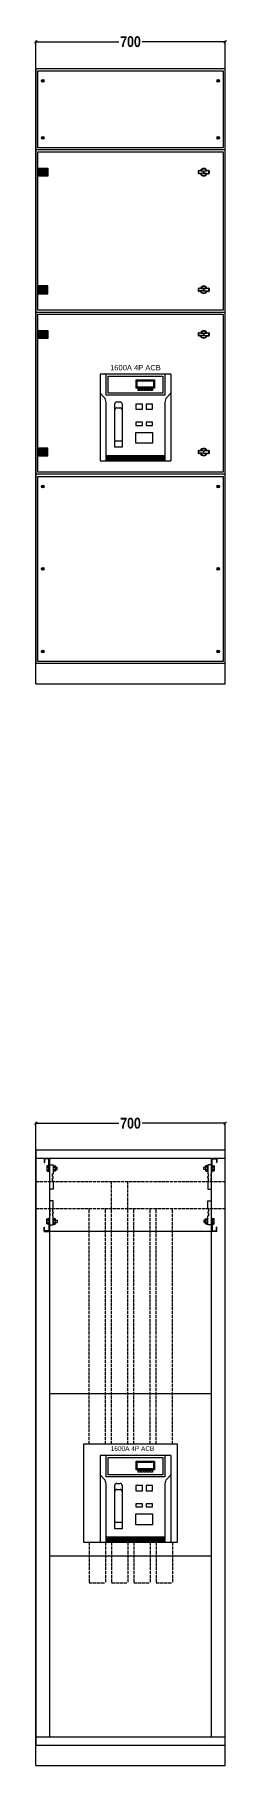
# Model space of a CAD drawing. Header units: millimetres. Extents: x -5 to 705, y -75 to 6326.
import ezdxf

# ---------------------------------------------------------------- set-up
doc = ezdxf.new("R2010")
doc.units = ezdxf.units.MM
doc.header["$MEASUREMENT"] = 0
doc.linetypes.add('ACAD_ISO02W100', pattern=[15, 12, -3])
doc.styles.add('ANB', font='ARIALNB.TTF')
doc.styles.get("Standard").update_dxf_attribs({"font": 'arial.ttf'})
doc.dimstyles.new('ARULLAIYA', dxfattribs={"dimtxt": 20, "dimasz": 10, "dimexe": 3, "dimexo": 2, "dimgap": 7, "dimtad": 0, "dimdec": 0, "dimzin": 0, "dimdsep": 46, "dimtxsty": 'ANB', "dimblk": 'OBLIQUE', "dimcen": 0.09, "dimadec": 0, "dimazin": 0, "dimtfac": 1, "dimtdec": 0, "dimtofl": 0, "dimtmove": 0, "dimatfit": 3, "dimldrblk": 'OBLIQUE', "dimfxl": 1, "dimtolj": 1, "dimtzin": 0, "dimarcsym": 1})
pattern_1 = [(45, (-8243.62154, 2414.87764), (-0.0883883476, 0.0883883476), [])]
pattern_2 = [(45, (-8240.37711, 2412.37764), (-0.0883883476, 0.0883883476), [])]
pattern_3 = [(45, (-8243.62154, 1814.87764), (-0.0883883476, 0.0883883476), [])]
pattern_4 = [(45, (-8240.37711, 1812.37764), (-0.0883883476, 0.0883883476), [])]

# ---------------------------------------------------------------- blocks, each defined once
blk = doc.blocks.new('_Oblique')
at = {"color": 0, "linetype": 'ByBlock', "lineweight": -2}
blk.add_line((-0.5, -0.5), (0.5, 0.5), dxfattribs=at)
blk = doc.blocks.new('*D1')
at = {"color": 0, "lineweight": -2, "transparency": 16777216}
for p, q in [((0, 2202), (0, 2303)), ((0, 2300), (306.9, 2300)), ((700, 2300), (393.1, 2300)), ((700, 2202), (700, 2303))]:
    blk.add_line(p, q, dxfattribs=at)
at = {"layer": 'Defpoints', "color": 0, "transparency": 16777216}
for p in [(700, 2300), (0, 2200), (700, 2200)]:
    blk.add_point(p, dxfattribs=at)
at = {"color": 0, "lineweight": -2, "transparency": 16777216, "xscale": 10, "yscale": 10, "zscale": 10, "rotation": 180}
blk.add_blockref('_Oblique', (0, 2300), dxfattribs=at)
at = {"color": 0, "lineweight": -2, "transparency": 16777216, "xscale": 10, "yscale": 10, "zscale": 10}
blk.add_blockref('_Oblique', (700, 2300), dxfattribs=at)
at = {"color": 0, "transparency": 16777216, "insert": (350, 2300), "char_height": 40, "attachment_point": 5, "style": 'ANB'}
blk.add_mtext('\\A1;700', dxfattribs=at)
blk = doc.blocks.new('*D2')
at = {"color": 0, "lineweight": -2, "transparency": 16777216}
for p, q in [((0, 2202), (0, 2303)), ((0, 2300), (306.9, 2300)), ((700, 2300), (393.1, 2300)), ((700, 2202), (700, 2303))]:
    blk.add_line(p, q, dxfattribs=at)
at = {"layer": 'Defpoints', "color": 0, "transparency": 16777216}
for p in [(700, 2300), (0, 2200), (700, 2200)]:
    blk.add_point(p, dxfattribs=at)
at = {"color": 0, "lineweight": -2, "transparency": 16777216, "xscale": 10, "yscale": 10, "zscale": 10, "rotation": 180}
blk.add_blockref('_Oblique', (0, 2300), dxfattribs=at)
at = {"color": 0, "lineweight": -2, "transparency": 16777216, "xscale": 10, "yscale": 10, "zscale": 10}
blk.add_blockref('_Oblique', (700, 2300), dxfattribs=at)
at = {"color": 0, "transparency": 16777216, "insert": (350, 2300), "char_height": 40, "attachment_point": 5, "style": 'ANB'}
blk.add_mtext('\\A1;700', dxfattribs=at)
blk = doc.blocks.new('*D7')
at = {"color": 0, "lineweight": -2, "transparency": 16777216}
for p, q in [((0, 6202), (0, 6303)), ((0, 6300), (306.9, 6300)), ((700, 6300), (393.1, 6300)), ((700, 6202), (700, 6303))]:
    blk.add_line(p, q, dxfattribs=at)
at = {"layer": 'Defpoints', "color": 0, "transparency": 16777216}
for p in [(700, 6300), (0, 6200), (700, 6200)]:
    blk.add_point(p, dxfattribs=at)
at = {"color": 0, "lineweight": -2, "transparency": 16777216, "xscale": 10, "yscale": 10, "zscale": 10, "rotation": 180}
blk.add_blockref('_Oblique', (0, 6300), dxfattribs=at)
at = {"color": 0, "lineweight": -2, "transparency": 16777216, "xscale": 10, "yscale": 10, "zscale": 10}
blk.add_blockref('_Oblique', (700, 6300), dxfattribs=at)
at = {"color": 0, "transparency": 16777216, "insert": (350, 6300), "char_height": 40, "attachment_point": 5, "style": 'ANB'}
blk.add_mtext('\\A1;700', dxfattribs=at)
blk = doc.blocks.new('*D8')
at = {"color": 0, "lineweight": -2, "transparency": 16777216}
for p, q in [((0, 6202), (0, 6303)), ((0, 6300), (306.9, 6300)), ((700, 6300), (393.1, 6300)), ((700, 6202), (700, 6303))]:
    blk.add_line(p, q, dxfattribs=at)
at = {"layer": 'Defpoints', "color": 0, "transparency": 16777216}
for p in [(700, 6300), (0, 6200), (700, 6200)]:
    blk.add_point(p, dxfattribs=at)
at = {"color": 0, "lineweight": -2, "transparency": 16777216, "xscale": 10, "yscale": 10, "zscale": 10, "rotation": 180}
blk.add_blockref('_Oblique', (0, 6300), dxfattribs=at)
at = {"color": 0, "lineweight": -2, "transparency": 16777216, "xscale": 10, "yscale": 10, "zscale": 10}
blk.add_blockref('_Oblique', (700, 6300), dxfattribs=at)
at = {"color": 0, "transparency": 16777216, "insert": (350, 6300), "char_height": 40, "attachment_point": 5, "style": 'ANB'}
blk.add_mtext('\\A1;700', dxfattribs=at)

msp = doc.modelspace()

# ---------------------------------------------------------------- hatches: boundary and pattern name
at = {"transparency": 33554687}
h = msp.add_hatch(dxfattribs=at)
h.set_pattern_fill('ANSI31', color=256, style=0)
h.set_pattern_definition(pattern_1)
h.paths.add_polyline_path([(44.4, 5832.2), (7.5, 5832.2), (7.5, 5826.5), (18.9, 5826.5), (18.9, 5808.5), (7.5, 5808.5), (7.5, 5802.8), (44.4, 5802.8)])
h = msp.add_hatch(dxfattribs=at)
h.set_pattern_fill('ANSI31', color=256, style=0)
h.set_pattern_definition(pattern_2)
h.paths.add_polyline_path([(14.2, 5823.4), (7.5, 5823.4), (7.5, 5811.6), (14.2, 5811.6)])
h = msp.add_hatch(dxfattribs=at)
h.set_pattern_fill('ANSI31', color=256, style=0)
h.set_pattern_definition(pattern_1)
h.paths.add_polyline_path([(44.4, 5367.8), (7.5, 5367.8), (7.5, 5373.5), (18.9, 5373.5), (18.9, 5391.5), (7.5, 5391.5), (7.5, 5397.2), (44.4, 5397.2)])
h = msp.add_hatch(dxfattribs=at)
h.set_pattern_fill('ANSI31', color=256, style=0)
h.set_pattern_definition(pattern_2)
h.paths.add_polyline_path([(14.2, 5376.6), (7.5, 5376.6), (7.5, 5388.4), (14.2, 5388.4)])
h = msp.add_hatch(dxfattribs=at)
h.set_pattern_fill('ANSI31', color=256, style=0)
h.set_pattern_definition(pattern_3)
h.paths.add_polyline_path([(44.4, 5232.2), (7.5, 5232.2), (7.5, 5226.5), (18.9, 5226.5), (18.9, 5208.5), (7.5, 5208.5), (7.5, 5202.8), (44.4, 5202.8)])
h = msp.add_hatch(dxfattribs=at)
h.set_pattern_fill('ANSI31', color=256, style=0)
h.set_pattern_definition(pattern_4)
h.paths.add_polyline_path([(14.2, 5223.4), (7.5, 5223.4), (7.5, 5211.6), (14.2, 5211.6)])
h = msp.add_hatch(dxfattribs=at)
h.set_pattern_fill('ANSI31', color=256, style=0)
h.set_pattern_definition(pattern_3)
h.paths.add_polyline_path([(44.4, 4767.8), (7.5, 4767.8), (7.5, 4773.5), (18.9, 4773.5), (18.9, 4791.5), (7.5, 4791.5), (7.5, 4797.2), (44.4, 4797.2)])
h = msp.add_hatch(dxfattribs=at)
h.set_pattern_fill('ANSI31', color=256, style=0)
h.set_pattern_definition(pattern_4)
h.paths.add_polyline_path([(14.2, 4776.6), (7.5, 4776.6), (7.5, 4788.4), (14.2, 4788.4)])

# ---------------------------------------------------------------- linework, layer by layer
for p, q in [((700, 6200), (0, 6200)), ((0, 6200), (0, 4000)), ((700, 6200), (0, 6200)), ((0, 6200), (0, 4000)), ((0, 3925), (0, 6200)), ((20, 6155.8), (24.5, 6155.8)), ((20, 6154.8), (24.5, 6154.8)), ((24.5, 6160.3), (24.5, 6155.8)), ((24.5, 6154.8), (24.5, 6150.4)), ((25.5, 6160.3), (25.5, 6155.8)), ((25.5, 6155.8), (30, 6155.8)), ((25.5, 6154.8), (30, 6154.8)), ((25.5, 6154.8), (25.5, 6150.4)), ((674.5, 6155.8), (670, 6155.8)), ((674.5, 6154.8), (670, 6154.8)), ((674.5, 6160.3), (674.5, 6155.8)), ((674.5, 6154.8), (674.5, 6150.4)), ((675.5, 6160.3), (675.5, 6155.8)), ((680, 6155.8), (675.5, 6155.8)), ((680, 6154.8), (675.5, 6154.8)), ((675.5, 6154.8), (675.5, 6150.4)), ((700, 3925), (700, 6200)), ((20, 5945.2), (24.5, 5945.2)), ((20, 5944.2), (24.5, 5944.2)), ((24.5, 5945.2), (24.5, 5949.6)), ((24.5, 5939.7), (24.5, 5944.2)), ((25.5, 5945.2), (25.5, 5949.6)), ((25.5, 5945.2), (30, 5945.2)), ((25.5, 5944.2), (30, 5944.2)), ((25.5, 5939.7), (25.5, 5944.2)), ((674.5, 5945.2), (670, 5945.2)), ((674.5, 5944.2), (670, 5944.2)), ((674.5, 5945.2), (674.5, 5949.6)), ((674.5, 5939.7), (674.5, 5944.2)), ((675.5, 5945.2), (675.5, 5949.6)), ((680, 5945.2), (675.5, 5945.2)), ((680, 5944.2), (675.5, 5944.2)), ((675.5, 5939.7), (675.5, 5944.2)), ((499.8, 5070.9), (237.2, 5070.9)), ((237.2, 5070.9), (237.2, 4750)), ((499.8, 5070.9), (499.8, 4750)), ((237.2, 5000.2), (252.6, 4983.8)), ((499.8, 5000.2), (484.4, 4983.8)), ((259.7, 4750), (259.7, 4965.9)), ((291.7, 4800.3), (291.7, 4960.5)), ((299.2, 4968), (311.5, 4968)), ((299.2, 4945.5), (311.5, 4945.5)), ((319, 4960.5), (319, 4800.3)), ((477.3, 4965.9), (477.3, 4750)), ((319, 4822.7), (291.7, 4822.7)), ((237.2, 4750), (499.8, 4750)), ((477.3, 4768.7), (259.7, 4768.7)), ((477.3, 4766.8), (259.7, 4766.8)), ((477.3, 4765), (259.7, 4765)), ((477.3, 4763.1), (259.7, 4763.1)), ((477.3, 4761.2), (259.7, 4761.2)), ((477.3, 4759.4), (259.7, 4759.4)), ((477.3, 4757.5), (259.7, 4757.5)), ((477.3, 4755.6), (259.7, 4755.6)), ((477.3, 4753.7), (259.7, 4753.7)), ((477.3, 4751.9), (259.7, 4751.9)), ((319, 4800.3), (291.7, 4800.3)), ((20, 4655.8), (24.5, 4655.8)), ((20, 4654.8), (24.5, 4654.8)), ((24.5, 4660.3), (24.5, 4655.8)), ((24.5, 4654.8), (24.5, 4650.4)), ((25.5, 4660.3), (25.5, 4655.8)), ((25.5, 4655.8), (30, 4655.8)), ((25.5, 4654.8), (30, 4654.8)), ((25.5, 4654.8), (25.5, 4650.4)), ((674.5, 4655.8), (670, 4655.8)), ((674.5, 4654.8), (670, 4654.8)), ((674.5, 4660.3), (674.5, 4655.8)), ((674.5, 4654.8), (674.5, 4650.4)), ((675.5, 4660.3), (675.5, 4655.8)), ((680, 4655.8), (675.5, 4655.8)), ((680, 4654.8), (675.5, 4654.8)), ((675.5, 4654.8), (675.5, 4650.4)), ((24.5, 4355), (24.5, 4350.5)), ((25.5, 4355), (25.5, 4350.5)), ((674.5, 4355), (674.5, 4350.5)), ((675.5, 4355), (675.5, 4350.5)), ((20, 4350.5), (24.5, 4350.5)), ((20, 4349.5), (24.5, 4349.5)), ((24.5, 4349.5), (24.5, 4345)), ((25.5, 4350.5), (30, 4350.5)), ((25.5, 4349.5), (30, 4349.5)), ((25.5, 4349.5), (25.5, 4345)), ((674.5, 4350.5), (670, 4350.5)), ((674.5, 4349.5), (670, 4349.5)), ((674.5, 4349.5), (674.5, 4345)), ((680, 4350.5), (675.5, 4350.5)), ((680, 4349.5), (675.5, 4349.5)), ((675.5, 4349.5), (675.5, 4345)), ((20, 4045.2), (24.5, 4045.2)), ((20, 4044.2), (24.5, 4044.2)), ((24.5, 4045.2), (24.5, 4049.6)), ((24.5, 4039.7), (24.5, 4044.2)), ((25.5, 4045.2), (25.5, 4049.6)), ((25.5, 4045.2), (30, 4045.2)), ((25.5, 4044.2), (30, 4044.2)), ((25.5, 4039.7), (25.5, 4044.2)), ((674.5, 4045.2), (670, 4045.2)), ((674.5, 4044.2), (670, 4044.2)), ((674.5, 4045.2), (674.5, 4049.6)), ((674.5, 4039.7), (674.5, 4044.2)), ((675.5, 4045.2), (675.5, 4049.6)), ((680, 4045.2), (675.5, 4045.2)), ((680, 4044.2), (675.5, 4044.2)), ((675.5, 4039.7), (675.5, 4044.2)), ((0, 3925), (700, 3925)), ((700, 2200), (0, 2200)), ((0, 2200), (0, 0)), ((700, 2200), (0, 2200)), ((0, 2200), (0, 0)), ((0, -75), (0, 2200)), ((700, -75), (700, 2200)), ((700, 2170), (0, 2170)), ((30, 2170), (30, 2155)), ((30, 2155), (32, 2155)), ((48, 2168), (32, 2168)), ((32, 2168), (32, 2155)), ((41, 2142.5), (40.2, 2141.9)), ((40.2, 2141.9), (40.2, 2124)), ((41, 2123.4), (40.2, 2124)), ((40.9, 2142.2), (40.9, 2123.8)), ((48, 2142.7), (41.4, 2142.7)), ((41.4, 2123.3), (48, 2123.3)), ((42, 2137.6), (50, 2137.6)), ((42, 2128.4), (50, 2128.4)), ((48, 2120.8), (48, 2168)), ((50, 2120.8), (48, 2120.8)), ((50, 2170), (50, 30)), ((50, 2145.6), (63.5, 2145.6)), ((63.5, 2145.6), (63.5, 2112.4)), ((64.3, 2142.5), (63.5, 2141.9)), ((63.5, 2137.6), (78, 2137.6)), ((63.5, 2128.4), (78, 2128.4)), ((64.3, 2123.4), (63.5, 2124)), ((64.2, 2142.2), (64.2, 2123.8)), ((64.7, 2142.7), (71.3, 2142.7)), ((71.3, 2123.3), (64.7, 2123.3)), ((71.7, 2142.5), (72.4, 2141.9)), ((71.7, 2123.4), (72.4, 2124)), ((71.8, 2142.2), (71.8, 2123.8)), ((72.4, 2141.9), (72.4, 2124)), ((78.5, 2128.9), (78.5, 2137.1)), ((621.5, 2128.9), (621.5, 2137.1)), ((636.5, 2137.6), (622, 2137.6)), ((636.5, 2128.4), (622, 2128.4)), ((628.3, 2142.5), (627.6, 2141.9)), ((627.6, 2141.9), (627.6, 2124)), ((628.3, 2123.4), (627.6, 2124)), ((628.2, 2142.2), (628.2, 2123.8)), ((635.3, 2142.7), (628.7, 2142.7)), ((628.7, 2123.3), (635.3, 2123.3)), ((635.7, 2142.5), (636.5, 2141.9)), ((635.7, 2123.4), (636.5, 2124)), ((635.8, 2142.2), (635.8, 2123.8)), ((636.5, 2145.6), (636.5, 2112.4)), ((650, 2145.6), (636.5, 2145.6)), ((650, 30), (650, 2170)), ((658, 2137.6), (650, 2137.6)), ((658, 2128.4), (650, 2128.4)), ((650, 2120.8), (652, 2120.8)), ((652, 2120.8), (652, 2168)), ((652, 2168), (668, 2168)), ((652, 2142.7), (658.6, 2142.7)), ((658.6, 2123.3), (652, 2123.3)), ((659, 2142.5), (659.8, 2141.9)), ((659, 2123.4), (659.8, 2124)), ((659.1, 2142.2), (659.1, 2123.8)), ((659.8, 2141.9), (659.8, 2124)), ((668, 2168), (668, 2155)), ((670, 2155), (668, 2155)), ((670, 2170), (670, 2155)), ((52, 2112.4), (50, 2112.4)), ((50, 2102.4), (52, 2102.4)), ((52, 2097.4), (50, 2097.4)), ((50, 2087.4), (52, 2087.4)), ((63.5, 2056.7), (50, 2056.7)), ((52, 2102.4), (52, 2112.4)), ((52, 2087.4), (52, 2097.4)), ((61.5, 2102.4), (61.5, 2112.4)), ((61.5, 2112.4), (63.5, 2112.4)), ((63.5, 2102.4), (61.5, 2102.4)), ((61.5, 2087.4), (61.5, 2097.4)), ((61.5, 2097.4), (63.5, 2097.4)), ((63.5, 2087.4), (61.5, 2087.4)), ((63.5, 2097.4), (63.5, 2102.4)), ((63.5, 2087.4), (63.5, 2056.7)), ((638.5, 2112.4), (636.5, 2112.4)), ((636.5, 2097.4), (636.5, 2102.4)), ((636.5, 2102.4), (638.5, 2102.4)), ((638.5, 2097.4), (636.5, 2097.4)), ((636.5, 2087.4), (636.5, 2056.7)), ((636.5, 2087.4), (638.5, 2087.4)), ((636.5, 2056.7), (650, 2056.7)), ((638.5, 2102.4), (638.5, 2112.4)), ((638.5, 2087.4), (638.5, 2097.4)), ((648, 2102.4), (648, 2112.4)), ((648, 2112.4), (650, 2112.4)), ((650, 2102.4), (648, 2102.4)), ((648, 2087.4), (648, 2097.4)), ((648, 2097.4), (650, 2097.4)), ((650, 2087.4), (648, 2087.4)), ((63.5, 2013.3), (50, 2013.3)), ((63.5, 1982.6), (63.5, 2013.3)), ((636.5, 1982.6), (636.5, 2013.3)), ((636.5, 2013.3), (650, 2013.3)), ((41, 1946.6), (40.2, 1946)), ((40.2, 1928.1), (40.2, 1946)), ((41, 1927.5), (40.2, 1928.1)), ((40.9, 1927.8), (40.9, 1946.2)), ((41.4, 1946.7), (48, 1946.7)), ((48, 1927.3), (41.4, 1927.3)), ((42, 1941.6), (50, 1941.6)), ((42, 1932.4), (50, 1932.4)), ((48, 1949.2), (48, 1902)), ((50, 1949.2), (48, 1949.2)), ((50, 1982.6), (52, 1982.6)), ((52, 1972.6), (50, 1972.6)), ((50, 1967.6), (52, 1967.6)), ((52, 1957.6), (50, 1957.6)), ((50, 1924.4), (63.5, 1924.4)), ((52, 1982.6), (52, 1972.6)), ((52, 1967.6), (52, 1957.6)), ((63.5, 1982.6), (61.5, 1982.6)), ((61.5, 1982.6), (61.5, 1972.6)), ((61.5, 1972.6), (63.5, 1972.6)), ((63.5, 1967.6), (61.5, 1967.6)), ((61.5, 1967.6), (61.5, 1957.6)), ((61.5, 1957.6), (63.5, 1957.6)), ((63.5, 1972.6), (63.5, 1967.6)), ((63.5, 1924.4), (63.5, 1957.6)), ((64.3, 1946.6), (63.5, 1946)), ((63.5, 1941.6), (78, 1941.6)), ((63.5, 1932.4), (78, 1932.4)), ((64.3, 1927.5), (63.5, 1928.1)), ((64.2, 1927.8), (64.2, 1946.2)), ((71.3, 1946.7), (64.7, 1946.7)), ((64.7, 1927.3), (71.3, 1927.3)), ((71.7, 1946.6), (72.4, 1946)), ((71.7, 1927.5), (72.4, 1928.1)), ((71.8, 1927.8), (71.8, 1946.2)), ((72.4, 1928.1), (72.4, 1946)), ((78.5, 1941.1), (78.5, 1932.9)), ((621.5, 1941.1), (621.5, 1932.9)), ((636.5, 1941.6), (622, 1941.6)), ((636.5, 1932.4), (622, 1932.4)), ((628.3, 1946.6), (627.6, 1946)), ((627.6, 1928.1), (627.6, 1946)), ((628.3, 1927.5), (627.6, 1928.1)), ((628.2, 1927.8), (628.2, 1946.2)), ((628.7, 1946.7), (635.3, 1946.7)), ((635.3, 1927.3), (628.7, 1927.3)), ((635.7, 1946.6), (636.5, 1946)), ((635.7, 1927.5), (636.5, 1928.1)), ((635.8, 1927.8), (635.8, 1946.2)), ((636.5, 1982.6), (638.5, 1982.6)), ((636.5, 1972.6), (636.5, 1967.6)), ((638.5, 1972.6), (636.5, 1972.6)), ((636.5, 1967.6), (638.5, 1967.6)), ((636.5, 1924.4), (636.5, 1957.6)), ((638.5, 1957.6), (636.5, 1957.6)), ((650, 1924.4), (636.5, 1924.4)), ((638.5, 1982.6), (638.5, 1972.6)), ((638.5, 1967.6), (638.5, 1957.6)), ((650, 1982.6), (648, 1982.6)), ((648, 1982.6), (648, 1972.6)), ((648, 1972.6), (650, 1972.6)), ((650, 1967.6), (648, 1967.6)), ((648, 1967.6), (648, 1957.6)), ((648, 1957.6), (650, 1957.6)), ((650, 1949.2), (652, 1949.2)), ((658, 1941.6), (650, 1941.6)), ((658, 1932.4), (650, 1932.4)), ((652, 1949.2), (652, 1902)), ((658.6, 1946.7), (652, 1946.7)), ((652, 1927.3), (658.6, 1927.3)), ((659, 1946.6), (659.8, 1946)), ((659, 1927.5), (659.8, 1928.1)), ((659.1, 1927.8), (659.1, 1946.2)), ((659.8, 1928.1), (659.8, 1946)), ((30, 1900), (30, 1915)), ((30, 1915), (32, 1915)), ((30, 1900), (50, 1900)), ((32, 1902), (32, 1915)), ((48, 1902), (32, 1902)), ((650, 1900), (50, 1900)), ((670, 1900), (650, 1900)), ((652, 1902), (668, 1902)), ((668, 1902), (668, 1915)), ((670, 1915), (668, 1915)), ((670, 1900), (670, 1915)), ((50, 1300), (650, 1300)), ((499.8, 1070.9), (237.2, 1070.9)), ((237.2, 1070.9), (237.2, 750)), ((499.8, 1070.9), (499.8, 750)), ((237.2, 1000.2), (252.6, 983.8)), ((259.7, 750), (259.7, 965.9)), ((291.7, 800.3), (291.7, 960.5)), ((299.2, 968), (311.5, 968)), ((319, 960.5), (319, 800.3)), ((477.3, 965.9), (477.3, 750)), ((499.8, 1000.2), (484.4, 983.8)), ((299.2, 945.5), (311.5, 945.5)), ((477.3, 768.7), (259.7, 768.7)), ((319, 822.7), (291.7, 822.7)), ((319, 800.3), (291.7, 800.3)), ((176, 750), (524, 750)), ((477.3, 766.8), (259.7, 766.8)), ((477.3, 765), (259.7, 765)), ((477.3, 763.1), (259.7, 763.1)), ((477.3, 761.2), (259.7, 761.2)), ((477.3, 759.4), (259.7, 759.4)), ((477.3, 757.5), (259.7, 757.5)), ((477.3, 755.6), (259.7, 755.6)), ((477.3, 753.7), (259.7, 753.7)), ((477.3, 751.9), (259.7, 751.9)), ((50, 700), (650, 700)), ((0, 30), (700, 30)), ((0, 0), (700, 0)), ((0, -75), (700, -75))]:
    msp.add_line(p, q)
for p, q in [((600.3, 5820.4), (600.3, 5814.6)), ((601.9, 5820.4), (601.9, 5815.8)), ((618.5, 5820.1), (603.6, 5821.9)), ((618.7, 5821.7), (603.8, 5823.5)), ((618.7, 5813.3), (603.8, 5811.5)), ((618.5, 5814.9), (604.8, 5813.2)), ((618.5, 5820.1), (624.1, 5820.1)), ((618.5, 5814.9), (624.1, 5814.9)), ((618.7, 5821.7), (623.9, 5821.7)), ((618.7, 5813.3), (623.9, 5813.3)), ((638.4, 5823.5), (623.9, 5821.7)), ((623.9, 5813.3), (638.4, 5811.5)), ((638.6, 5821.9), (624.1, 5820.1)), ((624.1, 5814.9), (638.6, 5813.1)), ((640.3, 5814.6), (640.3, 5820.4)), ((641.9, 5814.6), (641.9, 5820.4)), ((600.3, 5385.4), (600.3, 5379.6)), ((601.9, 5385.4), (601.9, 5380.8)), ((618.5, 5385.1), (603.6, 5386.9)), ((618.7, 5386.7), (603.8, 5388.5)), ((618.7, 5378.3), (603.8, 5376.5)), ((618.5, 5379.9), (604.8, 5378.2)), ((618.5, 5385.1), (624.1, 5385.1)), ((618.5, 5379.9), (624.1, 5379.9)), ((618.7, 5386.7), (623.9, 5386.7)), ((618.7, 5378.3), (623.9, 5378.3)), ((638.4, 5388.5), (623.9, 5386.7)), ((623.9, 5378.3), (638.4, 5376.5)), ((638.6, 5386.9), (624.1, 5385.1)), ((624.1, 5379.9), (638.6, 5378.1)), ((640.3, 5379.6), (640.3, 5385.4)), ((641.9, 5379.6), (641.9, 5385.4)), ((600.3, 5220.4), (600.3, 5214.6)), ((601.9, 5220.4), (601.9, 5215.8)), ((618.5, 5220.1), (603.6, 5221.9)), ((618.7, 5221.7), (603.8, 5223.5)), ((618.7, 5213.3), (603.8, 5211.5)), ((618.5, 5214.9), (604.8, 5213.2)), ((618.5, 5220.1), (624.1, 5220.1)), ((618.5, 5214.9), (624.1, 5214.9)), ((618.7, 5221.7), (623.9, 5221.7)), ((618.7, 5213.3), (623.9, 5213.3)), ((638.4, 5223.5), (623.9, 5221.7)), ((623.9, 5213.3), (638.4, 5211.5)), ((638.6, 5221.9), (624.1, 5220.1)), ((624.1, 5214.9), (638.6, 5213.1)), ((640.3, 5214.6), (640.3, 5220.4)), ((641.9, 5214.6), (641.9, 5220.4)), ((600.3, 4785.4), (600.3, 4779.6)), ((601.9, 4785.4), (601.9, 4780.8)), ((618.5, 4785.1), (603.6, 4786.9)), ((618.7, 4786.7), (603.8, 4788.5)), ((618.7, 4778.3), (603.8, 4776.5)), ((618.5, 4779.9), (604.8, 4778.2)), ((618.5, 4785.1), (624.1, 4785.1)), ((618.5, 4779.9), (624.1, 4779.9)), ((618.7, 4786.7), (623.9, 4786.7)), ((618.7, 4778.3), (623.9, 4778.3)), ((638.4, 4788.5), (623.9, 4786.7)), ((623.9, 4778.3), (638.4, 4776.5)), ((638.6, 4786.9), (624.1, 4785.1)), ((624.1, 4779.9), (638.6, 4778.1)), ((640.3, 4779.6), (640.3, 4785.4)), ((641.9, 4779.6), (641.9, 4785.4))]:
    msp.add_line(p, q, dxfattribs=at)
at = {"color": 3, "linetype": 'ACAD_ISO02W100'}
for p, q in [((0, 2085), (700, 2085)), ((279.6, 1113.5), (279.6, 2085)), ((339.6, 1113.5), (339.6, 2085)), ((0, 1985), (700, 1985)), ((196.9, 1113.5), (196.9, 1985)), ((256.9, 1113.5), (256.9, 1985)), ((362.3, 1113.5), (362.3, 1985)), ((422.3, 1113.5), (422.3, 1985)), ((445, 1113.5), (445, 1985)), ((505, 1113.5), (505, 1985)), ((196.9, 750), (196.9, 600.1)), ((256.9, 750), (256.9, 600.1)), ((279.6, 750), (279.6, 600.1)), ((339.6, 750), (339.6, 600.1)), ((362.3, 750), (362.3, 600.1)), ((422.3, 750), (422.3, 600.1)), ((445, 750), (445, 600.1)), ((505, 750), (505, 600.1)), ((196.9, 600.1), (256.9, 600.1)), ((279.6, 600.1), (339.6, 600.1)), ((362.3, 600.1), (422.3, 600.1)), ((445, 600.1), (505, 600.1))]:
    msp.add_line(p, q, dxfattribs=at)
for points in [[(7.5, 6192.5), (692.5, 6192.5), (692.5, 5907.5), (7.5, 5907.5)], [(7.5, 5892.5), (692.5, 5892.5), (692.5, 5307.5), (7.5, 5307.5)], [(7.5, 5292.5), (692.5, 5292.5), (692.5, 4707.5), (7.5, 4707.5)], [(267.2, 5063.4), (469.8, 5063.4), (469.8, 5000.2), (267.2, 5000.2)], [(370.7, 5049.9), (438.4, 5049.9), (438.4, 5018.5), (370.7, 5018.5)], [(374.4, 5046.2), (434.7, 5046.2), (434.7, 5022.2), (374.4, 5022.2)], [(377.8, 5016.3), (386, 5016.3), (386, 5009.5), (377.8, 5009.5)], [(389, 5016.3), (397.2, 5016.3), (397.2, 5009.5), (389, 5009.5)], [(400.2, 5016.3), (408.5, 5016.3), (408.5, 5009.5), (400.2, 5009.5)], [(411.5, 5016.3), (419.7, 5016.3), (419.7, 5009.5), (411.5, 5009.5)], [(422.7, 5016.3), (430.9, 5016.3), (430.9, 5009.5), (422.7, 5009.5)], [(394.2, 4959.8), (370.1, 4959.8), (370.1, 4940.9), (394.2, 4940.9)], [(431.4, 4959.8), (407.4, 4959.8), (407.4, 4940.9), (431.4, 4940.9)], [(394.2, 4892.4), (370.1, 4892.4), (370.1, 4881), (394.2, 4881)], [(431.4, 4892.4), (407.4, 4892.4), (407.4, 4881), (431.4, 4881)], [(370.1, 4854.8), (431.4, 4854.8), (431.4, 4815.1), (370.1, 4815.1)], [(7.5, 4692.5), (692.5, 4692.5), (692.5, 4007.5), (7.5, 4007.5)], [(267.2, 1063.4), (469.8, 1063.4), (469.8, 1000.2), (267.2, 1000.2)], [(370.7, 1049.9), (438.4, 1049.9), (438.4, 1018.5), (370.7, 1018.5)], [(374.4, 1046.2), (434.7, 1046.2), (434.7, 1022.2), (374.4, 1022.2)], [(377.8, 1016.3), (386, 1016.3), (386, 1009.5), (377.8, 1009.5)], [(389, 1016.3), (397.2, 1016.3), (397.2, 1009.5), (389, 1009.5)], [(400.2, 1016.3), (408.5, 1016.3), (408.5, 1009.5), (400.2, 1009.5)], [(411.5, 1016.3), (419.7, 1016.3), (419.7, 1009.5), (411.5, 1009.5)], [(422.7, 1016.3), (430.9, 1016.3), (430.9, 1009.5), (422.7, 1009.5)], [(394.2, 959.8), (370.1, 959.8), (370.1, 940.9), (394.2, 940.9)], [(431.4, 959.8), (407.4, 959.8), (407.4, 940.9), (431.4, 940.9)], [(394.2, 892.4), (370.1, 892.4), (370.1, 881), (394.2, 881)], [(370.1, 854.8), (431.4, 854.8), (431.4, 815.1), (370.1, 815.1)], [(431.4, 892.4), (407.4, 892.4), (407.4, 881), (431.4, 881)]]:
    msp.add_lwpolyline(points, close=True)
for points in [[(700, 5900), (0, 5900)], [(0, 5300), (700, 5300)], [(477.3, 5070.9), (477.3, 4992.7), (259.7, 4992.7), (259.7, 5070.9)], [(700, 4700), (0, 4700)], [(700, 4000), (0, 4000)], [(524, 750), (524, 1113.5), (176, 1113.5), (176, 750)], [(477.3, 1070.9), (477.3, 992.7), (259.7, 992.7), (259.7, 1070.9)]]:
    msp.add_lwpolyline(points)
at = {"transparency": 33554687}
for points in [[(7.5, 5832.2), (44.4, 5832.2), (44.4, 5802.8), (7.5, 5802.8)], [(7.5, 5826.5), (18.9, 5826.5), (18.9, 5808.5), (7.5, 5808.5)], [(7.5, 5823.4), (14.2, 5823.4), (14.2, 5811.6), (7.5, 5811.6)], [(7.5, 5367.8), (44.4, 5367.8), (44.4, 5397.2), (7.5, 5397.2)], [(7.5, 5373.5), (18.9, 5373.5), (18.9, 5391.5), (7.5, 5391.5)], [(7.5, 5376.6), (14.2, 5376.6), (14.2, 5388.4), (7.5, 5388.4)], [(7.5, 5232.2), (44.4, 5232.2), (44.4, 5202.8), (7.5, 5202.8)], [(7.5, 5226.5), (18.9, 5226.5), (18.9, 5208.5), (7.5, 5208.5)], [(7.5, 5223.4), (14.2, 5223.4), (14.2, 5211.6), (7.5, 5211.6)], [(7.5, 4767.8), (44.4, 4767.8), (44.4, 4797.2), (7.5, 4797.2)], [(7.5, 4773.5), (18.9, 4773.5), (18.9, 4791.5), (7.5, 4791.5)], [(7.5, 4776.6), (14.2, 4776.6), (14.2, 4788.4), (7.5, 4788.4)]]:
    msp.add_lwpolyline(points, close=True, dxfattribs=at)
for centre in [(25, 6155.3), (675, 6155.3), (25, 5944.7), (675, 5944.7), (25, 4655.3), (675, 4655.3), (25, 4350), (675, 4350), (25, 4044.7), (675, 4044.7)]:
    msp.add_circle(centre, 5)
for centre, radius, start, end in [((621.1, 5817.5), 13.6, 23.47344, 156.43961), ((621.1, 5817.5), 11.5, 26.61279, 153.25495), ((603.4, 5820.4), 3.09, 83.20787, 180), ((603.4, 5814.6), 3.09, 180, 276.79213), ((603.4, 5820.4), 1.48, 83.20787, 180), ((604.5, 5815.8), 2.59, 180, 276.79213), ((621.1, 5817.5), 13.6, 203.56039, 336.52656), ((621.1, 5817.5), 11.5, 206.74505, 333.38721), ((638.8, 5820.4), 3.09, 0, 96.92672), ((638.8, 5814.6), 3.09, 263.07328, 0), ((638.8, 5820.4), 1.48, 0, 96.92672), ((638.8, 5814.6), 1.48, 263.07328, 0), ((603.4, 5385.4), 3.09, 83.20787, 180), ((603.4, 5379.6), 3.09, 180, 276.79213), ((603.4, 5385.4), 1.48, 83.20787, 180), ((604.5, 5380.8), 2.59, 180, 276.79213), ((621.1, 5382.5), 13.6, 23.47344, 156.43961), ((621.1, 5382.5), 13.6, 203.56039, 336.52656), ((621.1, 5382.5), 11.5, 26.61279, 153.25495), ((621.1, 5382.5), 11.5, 206.74505, 333.38721), ((638.8, 5385.4), 3.09, 0, 96.92672), ((638.8, 5379.6), 3.09, 263.07328, 0), ((638.8, 5385.4), 1.48, 0, 96.92672), ((638.8, 5379.6), 1.48, 263.07328, 0), ((603.4, 5220.4), 3.09, 83.20787, 180), ((603.4, 5214.6), 3.09, 180, 276.79213), ((603.4, 5220.4), 1.48, 83.20787, 180), ((604.5, 5215.8), 2.59, 180, 276.79213), ((621.1, 5217.5), 13.6, 23.47344, 156.43961), ((621.1, 5217.5), 13.6, 203.56039, 336.52656), ((621.1, 5217.5), 11.5, 26.61279, 153.25495), ((621.1, 5217.5), 11.5, 206.74505, 333.38721), ((638.8, 5220.4), 3.09, 0, 96.92672), ((638.8, 5214.6), 3.09, 263.07328, 0), ((638.8, 5220.4), 1.48, 0, 96.92672), ((638.8, 5214.6), 1.48, 263.07328, 0), ((603.4, 4785.4), 3.09, 83.20787, 180), ((603.4, 4779.6), 3.09, 180, 276.79213), ((603.4, 4785.4), 1.48, 83.20787, 180), ((604.5, 4780.8), 2.59, 180, 276.79213), ((621.1, 4782.5), 13.6, 23.47344, 156.43961), ((621.1, 4782.5), 13.6, 203.56039, 336.52656), ((621.1, 4782.5), 11.5, 26.61279, 153.25495), ((621.1, 4782.5), 11.5, 206.74505, 333.38721), ((638.8, 4785.4), 3.09, 0, 96.92672), ((638.8, 4779.6), 3.09, 263.07328, 0), ((638.8, 4785.4), 1.48, 0, 96.92672), ((638.8, 4779.6), 1.48, 263.07328, 0)]:
    msp.add_arc(centre, radius, start, end, dxfattribs=at)
for centre, radius, start, end in [((233.5, 4965.9), 26.2, 0, 43.15239), ((299.2, 4960.5), 7.49, 90, 180), ((299.2, 4938.1), 7.49, 90, 180), ((311.5, 4960.5), 7.49, 0, 90), ((311.5, 4938.1), 7.49, 0, 90), ((503.5, 4965.9), 26.2, 136.84761, 180), ((41.4, 2142.2), 0.5, 90, 180), ((63.8, 2145.1), 23, 186.95047, 199.15445), ((50.7, 2133), 9.85, 152.12802, 207.87198), ((63.8, 2120.8), 23, 160.84555, 173.04953), ((41.4, 2123.8), 0.5, 180, 270), ((64.7, 2142.2), 0.5, 90, 180), ((87.1, 2145.1), 23, 186.95047, 199.15445), ((74, 2133), 9.85, 152.12802, 207.87198), ((87.1, 2120.8), 23, 160.84555, 173.04953), ((64.7, 2123.8), 0.5, 180, 270), ((48.9, 2145.1), 23, 340.84555, 353.04953), ((62, 2133), 9.85, 332.12802, 27.87198), ((48.9, 2120.8), 23, 6.95047, 19.15445), ((71.3, 2142.2), 0.5, 0, 90), ((71.3, 2123.8), 0.5, 270, 0), ((78, 2137.1), 0.5, 0, 90), ((78, 2128.9), 0.5, 270, 0), ((622, 2137.1), 0.5, 90, 180), ((622, 2128.9), 0.5, 180, 270), ((628.7, 2142.2), 0.5, 90, 180), ((651.1, 2145.1), 23, 186.95047, 199.15445), ((638, 2133), 9.85, 152.12802, 207.87198), ((651.1, 2120.8), 23, 160.84555, 173.04953), ((628.7, 2123.8), 0.5, 180, 270), ((612.9, 2145.1), 23, 340.84555, 353.04953), ((626, 2133), 9.85, 332.12802, 27.87198), ((612.9, 2120.8), 23, 6.95047, 19.15445), ((635.3, 2142.2), 0.5, 0, 90), ((635.3, 2123.8), 0.5, 270, 0), ((636.2, 2145.1), 23, 340.84555, 353.04953), ((649.3, 2133), 9.85, 332.12802, 27.87198), ((636.2, 2120.8), 23, 6.95047, 19.15445), ((658.6, 2142.2), 0.5, 0, 90), ((658.6, 2123.8), 0.5, 270, 0), ((41.4, 1946.2), 0.5, 90, 180), ((63.8, 1949.2), 23, 186.95047, 199.15445), ((50.7, 1937), 9.85, 152.12802, 207.87198), ((63.8, 1924.9), 23, 160.84555, 173.04953), ((41.4, 1927.8), 0.5, 180, 270), ((64.7, 1946.2), 0.5, 90, 180), ((87.1, 1949.2), 23, 186.95047, 199.15445), ((74, 1937), 9.85, 152.12802, 207.87198), ((87.1, 1924.9), 23, 160.84555, 173.04953), ((64.7, 1927.8), 0.5, 180, 270), ((48.9, 1949.2), 23, 340.84555, 353.04953), ((62, 1937), 9.85, 332.12802, 27.87198), ((48.9, 1924.9), 23, 6.95047, 19.15445), ((71.3, 1946.2), 0.5, 0, 90), ((71.3, 1927.8), 0.5, 270, 0), ((78, 1941.1), 0.5, 0, 90), ((78, 1932.9), 0.5, 270, 0), ((622, 1941.1), 0.5, 90, 180), ((622, 1932.9), 0.5, 180, 270), ((628.7, 1946.2), 0.5, 90, 180), ((651.1, 1949.2), 23, 186.95047, 199.15445), ((638, 1937), 9.85, 152.12802, 207.87198), ((651.1, 1924.9), 23, 160.84555, 173.04953), ((628.7, 1927.8), 0.5, 180, 270), ((612.9, 1949.2), 23, 340.84555, 353.04953), ((626, 1937), 9.85, 332.12802, 27.87198), ((612.9, 1924.9), 23, 6.95047, 19.15445), ((635.3, 1946.2), 0.5, 0, 90), ((635.3, 1927.8), 0.5, 270, 0), ((636.2, 1949.2), 23, 340.84555, 353.04953), ((649.3, 1937), 9.85, 332.12802, 27.87198), ((636.2, 1924.9), 23, 6.95047, 19.15445), ((658.6, 1946.2), 0.5, 0, 90), ((658.6, 1927.8), 0.5, 270, 0), ((233.5, 965.9), 26.2, 0, 43.15239), ((299.2, 960.5), 7.49, 90, 180), ((311.5, 960.5), 7.49, 0, 90), ((503.5, 965.9), 26.2, 136.84761, 180), ((299.2, 938.1), 7.49, 90, 180), ((311.5, 938.1), 7.49, 0, 90)]:
    msp.add_arc(centre, radius, start, end)

# ---------------------------------------------------------------- texts
at = {"transparency": 33554687, "insert": (368.4, 5104.4), "char_height": 20, "attachment_point": 2}
msp.add_mtext_dynamic_manual_height_columns('\\pxqc;1600A 4P ACB', width=205.842, gutter_width=1, heights=[0], dxfattribs=at)
at = {"insert": (254.5, 1105.4), "char_height": 17.16, "attachment_point": 1}
msp.add_mtext_dynamic_manual_height_columns('\\pxqc;1600A 4P ACB', width=205.842, gutter_width=1, heights=[0], dxfattribs=at)

# ---------------------------------------------------------------- dimensions: what is measured, and where the dimension line sits
at = {"color": 30, "transparency": 33554687}
for base, p1, p2, picture, middle in [((700, 6300), (0, 6200), (700, 6200), '*D7', (350, 6300)), ((700, 6300), (0, 6200), (700, 6200), '*D8', (350, 6300)), ((700, 2300), (0, 2200), (700, 2200), '*D1', (350, 2300)), ((700, 2300), (0, 2200), (700, 2200), '*D2', (350, 2300))]:
    dim = msp.add_linear_dim(base=base, p1=p1, p2=p2, dimstyle='ARULLAIYA', override={"dimtxt": 40}, dxfattribs=at)
    dim.commit()
    dim.dimension.update_dxf_attribs({"geometry": picture, "text_midpoint": middle})

doc.saveas('drawing.dxf')
